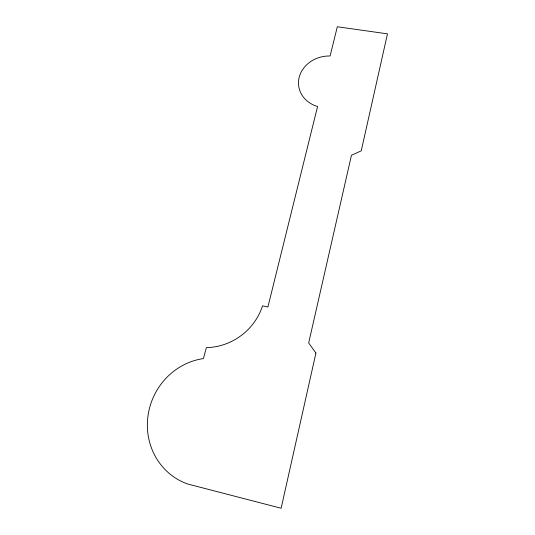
<?xml version="1.0" encoding="UTF-8"?>
<svg xmlns="http://www.w3.org/2000/svg" width="535" height="535" viewBox="0 0 535 535"><rect width="100%" height="100%" fill="white"/><g stroke="black" fill="none" stroke-linecap="round" stroke-linejoin="round"><path stroke-width="0.8" d="M315.917 353.073L281.136 508.25L187.792 484.035A65.176 61.799 -67.4 0 1 147.881 416.745A65.176 61.799 -67.4 0 1 203.427 358.584L206.37 347.63A57.927 54.557 -36.1 0 0 262.531 305.859L267.908 306.996L317.563 106.525A29.626 25.84 -8.7 0 1 299.165 77.401A29.626 25.84 -8.7 0 1 330.082 55.994L337.324 26.75L387.467 33.852L361.245 150.843L351.448 155.29L308.675 342.955L315.917 353.073"/></g></svg>
